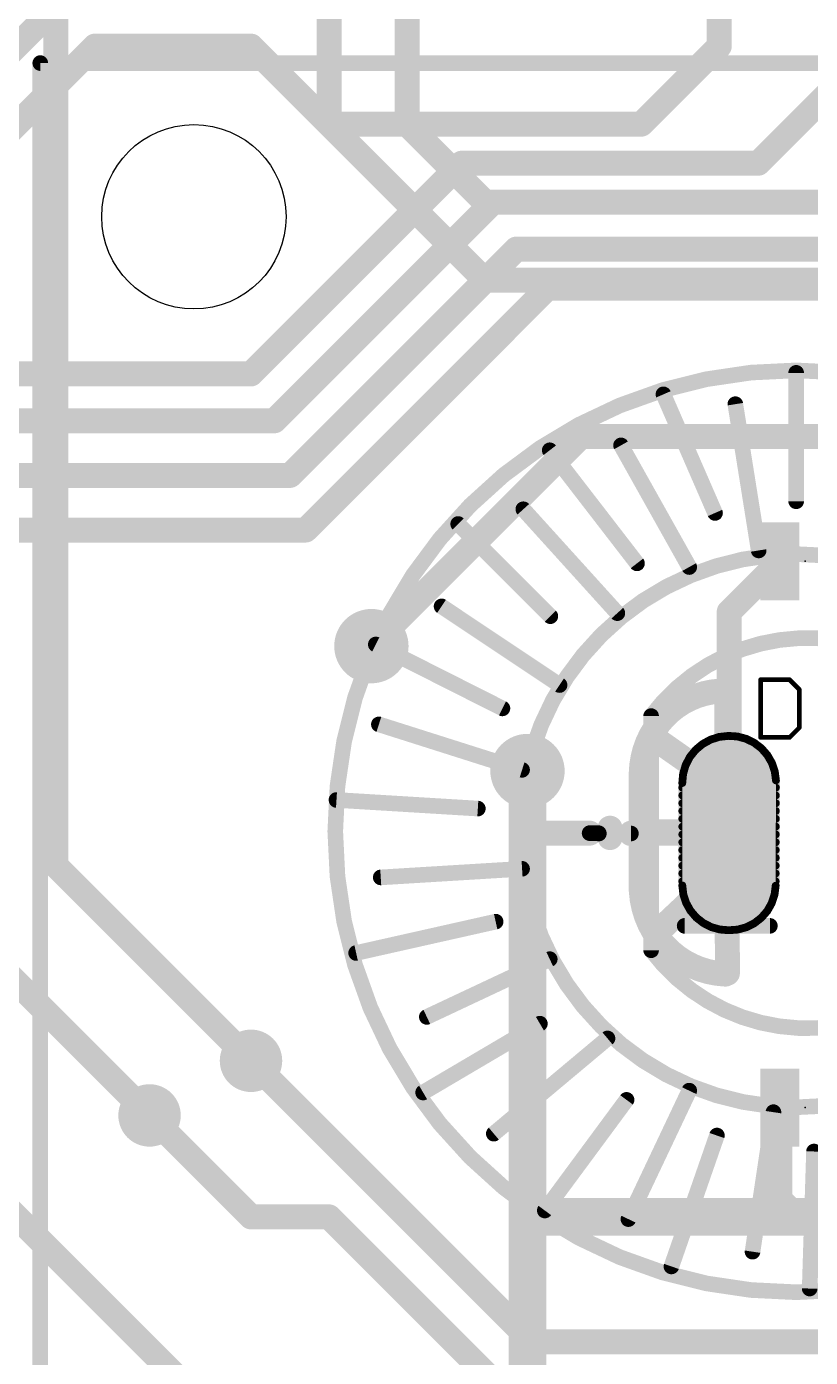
# Model space of a CAD drawing. Extents: x -2.6 to 78.8, y -16.5 to 68.7.
# Drawn here: x 12.86 to 25.61, y 35.81 to 57.47 of the extents above; entities that cross this region are included whole.
import ezdxf

# ---------------------------------------------------------------- set-up
doc = ezdxf.new("R2010")
doc.units = 0
for name, color, linetype in [('1', 12, 'CONTINUOUS'), ('16', 132, 'CONTINUOUS'), ('17', 110, 'CONTINUOUS'), ('18', 110, 'CONTINUOUS'), ('20', 53, 'CONTINUOUS'), ('21', 31, 'CONTINUOUS'), ('22', 40, 'CONTINUOUS'), ('24', 53, 'CONTINUOUS'), ('51', 53, 'CONTINUOUS')]:
    doc.layers.add(name, color=color, linetype=linetype)

# ---------------------------------------------------------------- blocks, each defined once
blk = doc.blocks.new('RECT')
blk.add_solid([(-0.5, -0.5), (0.5, -0.5), (-0.5, 0.5), (0.5, 0.5)])
blk = doc.blocks.new('ROUNDP')
at = {"const_width": 0.5}
blk.add_lwpolyline([(0, -0.25, 1), (0, 0.25, 1), (0, -0.25)], format="xyb", dxfattribs=at)
blk = doc.blocks.new('ROUNDV')
at = {"const_width": 0.5}
blk.add_lwpolyline([(0, -0.25, 1), (0, 0.25, 1), (0, -0.25)], format="xyb", dxfattribs=at)

msp = doc.modelspace()

# ---------------------------------------------------------------- linework, layer by layer
at = {"layer": '1'}
for points, const_width in [([(10.16, 54.61), (14.224, 58.674)], 0.4064), ([(24.13, 57.15), (24.13, 58.674)], 0.4064), ([(10.16, 53.34), (13.97, 57.15)], 0.4064), ([(13.97, 57.15), (16.51, 57.15)], 0.4064), ([(16.51, 57.15), (17.78, 55.88)], 0.4064), ([(22.86, 55.88), (24.13, 57.15)], 0.4064), ([(24.765, 55.245), (26.67, 57.15)], 0.4064), ([(17.78, 55.88), (22.86, 55.88)], 0.4064), ([(16.51, 51.816), (19.939, 55.245)], 0.4064), ([(19.939, 55.245), (24.765, 55.245)], 0.4064), ([(16.891, 51.054), (20.447, 54.61)], 0.4064), ([(20.447, 54.61), (26.67, 54.61)], 0.4064), ([(17.145, 50.165), (20.828, 53.848)], 0.4064), ([(20.828, 53.848), (28.448, 53.848)], 0.4064), ([(17.399, 49.276), (21.336, 53.213)], 0.4064), ([(21.336, 53.213), (31.623, 53.213)], 0.4064), ([(11.43, 51.816), (16.51, 51.816)], 0.4064), ([(25.381, 51.834), (25.381, 49.744)], 0.254), ([(23.221, 51.484), (24.061, 49.554)], 0.254), ([(24.771, 48.944), (24.391, 51.324)], 0.254), ([(11.684, 51.054), (16.891, 51.054)], 0.4064), ([(21.371, 50.574), (22.791, 48.734)], 0.254), ([(23.641, 48.674), (22.531, 50.654)], 0.254), ([(12.065, 50.165), (17.145, 50.165)], 0.4064), ([(22.471, 47.924), (20.941, 49.614)], 0.254), ([(12.446, 49.276), (17.399, 49.276)], 0.4064), ([(19.881, 49.374), (21.381, 47.874)], 0.254), ([(21.531, 46.754), (19.611, 48.034)], 0.254), ([(18.541, 47.414), (20.601, 46.374)], 0.254), ([(20.921, 45.374), (18.591, 46.114)], 0.254), ([(17.901, 44.884), (20.201, 44.744)], 0.254), ([(20.921, 43.764), (18.621, 43.624)], 0.254), ([(18.221, 42.394), (20.491, 42.904)], 0.254), ([(21.371, 42.294), (19.371, 41.354)], 0.254), ([(19.311, 40.124), (21.211, 41.244)], 0.254), ([(22.311, 41.004), (20.461, 39.454)], 0.254), ([(16.51, 40.64), (21.082, 36.068)], 0.4064), ([(23.641, 40.154), (22.651, 38.064)], 0.254), ([(21.291, 38.204), (22.621, 40.004)], 0.254), ([(14.859, 39.751), (16.51, 38.1)], 0.4064), ([(25.011, 39.804), (24.671, 37.534)], 0.254), ([(23.351, 37.294), (24.091, 39.424)], 0.254), ([(25.601, 36.934), (25.671, 39.164)], 0.254), ([(16.51, 38.1), (17.78, 38.1)], 0.4064), ([(17.78, 38.1), (20.828, 35.052)], 0.4064), ([(21.082, 36.068), (31.623, 36.068)], 0.4064)]:
    msp.add_lwpolyline(points, dxfattribs=dict(at, const_width=const_width))
for points, const_width in [([(13.97, 57.2516, 1), (13.97, 57.0484)], 0.2032), ([(14.0418, 57.0782, 1), (13.8982, 57.2218)], 0.2032), ([(16.5818, 57.2218, 1), (16.4382, 57.0782)], 0.2032), ([(16.51, 57.0484, 1), (16.51, 57.2516)], 0.2032), ([(24.0284, 57.15, 1), (24.2316, 57.15)], 0.2032), ([(24.2018, 57.0782, 1), (24.0582, 57.2218)], 0.2032), ([(17.78, 55.9816, 1), (17.78, 55.7784)], 0.2032), ([(22.86, 55.7784, 1), (22.86, 55.9816)], 0.2032), ([(17.7082, 55.8082, 1), (17.8518, 55.9518)], 0.2032), ([(22.7882, 55.9518, 1), (22.9318, 55.8082)], 0.2032), ([(19.939, 55.3466, 1), (19.939, 55.1434)], 0.2032), ([(20.0108, 55.1732, 1), (19.8672, 55.3168)], 0.2032), ([(24.765, 55.1434, 1), (24.765, 55.3466)], 0.2032), ([(24.6932, 55.3168, 1), (24.8368, 55.1732)], 0.2032), ([(20.447, 54.7116, 1), (20.447, 54.5084)], 0.2032), ([(20.5188, 54.5382, 1), (20.3752, 54.6818)], 0.2032), ([(20.828, 53.9496, 1), (20.828, 53.7464)], 0.2032), ([(20.8998, 53.7762, 1), (20.7562, 53.9198)], 0.2032), ([(21.336, 53.3146, 1), (21.336, 53.1114)], 0.2032), ([(21.4078, 53.1412, 1), (21.2642, 53.2848)], 0.2032), ([(16.4382, 51.8878, 1), (16.5818, 51.7442)], 0.2032), ([(16.51, 51.7144, 1), (16.51, 51.9176)], 0.2032), ([(25.381, 36.874, 1), (25.381, 51.874, 1), (25.381, 36.874)], 0.254), ([(25.4445, 51.834, 1), (25.3175, 51.834)], 0.127), ([(23.2792, 51.5093, 1), (23.1628, 51.4587)], 0.127), ([(24.4537, 51.334, 1), (24.3283, 51.314)], 0.127), ([(16.8192, 51.1258, 1), (16.9628, 50.9822)], 0.2032), ([(16.891, 50.9524, 1), (16.891, 51.1556)], 0.2032), ([(21.4213, 50.6128, 1), (21.3207, 50.5352)], 0.127), ([(22.5864, 50.6851, 1), (22.4756, 50.6229)], 0.127), ([(17.0732, 50.2368, 1), (17.2168, 50.0932)], 0.2032), ([(17.145, 50.0634, 1), (17.145, 50.2666)], 0.2032), ([(25.3175, 49.744, 1), (25.4445, 49.744)], 0.127), ([(20.9881, 49.6566, 1), (20.8939, 49.5714)], 0.127), ([(24.0028, 49.5287, 1), (24.1192, 49.5793)], 0.127), ([(17.3272, 49.3478, 1), (17.4708, 49.2042)], 0.2032), ([(17.399, 49.1744, 1), (17.399, 49.3776)], 0.2032), ([(19.9259, 49.4189, 1), (19.8361, 49.3291)], 0.127), ([(25.391, 39.884, 1), (25.391, 48.884, 1), (25.391, 39.884)], 0.254), ([(24.7083, 48.934, 1), (24.8337, 48.954)], 0.127), ([(22.7407, 48.6952, 1), (22.8413, 48.7728)], 0.127), ([(23.5856, 48.6429, 1), (23.6964, 48.7051)], 0.127), ([(19.6462, 48.0868, 1), (19.5758, 47.9812)], 0.127), ([(21.3361, 47.8291, 1), (21.4259, 47.9189)], 0.127), ([(22.4239, 47.8814, 1), (22.5181, 47.9666)], 0.127), ([(18.5696, 47.4707, 1), (18.5124, 47.3573)], 0.127), ([(21.4958, 46.7012, 1), (21.5662, 46.8068)], 0.127), ([(20.5724, 46.3173, 1), (20.6296, 46.4307)], 0.127), ([(18.6102, 46.1745, 1), (18.5718, 46.0535)], 0.127), ([(20.9018, 45.3135, 1), (20.9402, 45.4345)], 0.127), ([(17.9049, 44.9474, 1), (17.8971, 44.8206)], 0.127), ([(20.1971, 44.6806, 1), (20.2049, 44.8074)], 0.127), ([(18.6171, 43.6874, 1), (18.6249, 43.5606)], 0.127), ([(20.9249, 43.7006, 1), (20.9171, 43.8274)], 0.127), ([(20.5049, 42.842, 1), (20.4771, 42.966)], 0.127), ([(18.2071, 42.456, 1), (18.2349, 42.332)], 0.127), ([(21.398, 42.2365, 1), (21.344, 42.3515)], 0.127), ([(19.344, 41.4115, 1), (19.398, 41.2965)], 0.127), ([(21.2432, 41.1893, 1), (21.1788, 41.2987)], 0.127), ([(22.3518, 40.9553, 1), (22.2702, 41.0527)], 0.127), ([(16.5818, 40.7118, 1), (16.4382, 40.5682)], 0.2032), ([(23.6984, 40.1268, 1), (23.5836, 40.1812)], 0.127), ([(19.2788, 40.1787, 1), (19.3432, 40.0693)], 0.127), ([(22.6721, 39.9663, 1), (22.5699, 40.0417)], 0.127), ([(14.9308, 39.8228, 1), (14.7872, 39.6792)], 0.2032), ([(25.0738, 39.7946, 1), (24.9482, 39.8134)], 0.127), ([(20.4202, 39.5027, 1), (20.5018, 39.4053)], 0.127), ([(24.151, 39.4032, 1), (24.031, 39.4448)], 0.127), ([(25.7345, 39.162, 1), (25.6075, 39.166)], 0.127), ([(16.51, 38.2016, 1), (16.51, 37.9984)], 0.2032), ([(16.4382, 38.0282, 1), (16.5818, 38.1718)], 0.2032), ([(17.8518, 38.1718, 1), (17.7082, 38.0282)], 0.2032), ([(17.78, 37.9984, 1), (17.78, 38.2016)], 0.2032), ([(21.2399, 38.2417, 1), (21.3421, 38.1663)], 0.127), ([(22.5936, 38.0912, 1), (22.7084, 38.0368)], 0.127), ([(24.6082, 37.5434, 1), (24.7338, 37.5246)], 0.127), ([(23.291, 37.3148, 1), (23.411, 37.2732)], 0.127), ([(25.5375, 36.936, 1), (25.6645, 36.932)], 0.127), ([(21.082, 36.1696, 1), (21.082, 35.9664)], 0.2032), ([(21.0102, 35.9962, 1), (21.1538, 36.1398)], 0.2032)]:
    msp.add_lwpolyline(points, format="xyb", dxfattribs=dict(at, const_width=const_width))
at = {"layer": '16'}
for points, const_width in [([(17.78, 55.88), (17.78, 60.96)], 0.4064), ([(19.05, 55.88), (19.05, 59.69)], 0.4064), ([(13.335, 43.815), (13.335, 57.785)], 0.4064), ([(20.32, 53.34), (17.78, 55.88)], 0.4064), ([(20.32, 54.61), (19.05, 55.88)], 0.4064), ([(20.32, 54.61), (36.068, 54.61)], 0.4064), ([(20.32, 53.34), (35.56, 53.34)], 0.4064), ([(18.469, 47.387), (21.882, 50.8)], 0.4064), ([(21.882, 50.8), (35.433, 50.8)], 0.4064), ([(24.291, 47.9439), (25.1151, 48.768)], 0.4064), ([(24.291, 44.344), (24.291, 47.9439)], 0.4064), ([(24.262, 42.0657), (24.2493, 46.6606)], 0.4064), ([(23.6321, 45.4972), (23.0911, 45.8757)], 0.4064), ([(23.9879, 45.8654), (23.8576, 45.7938)], 0.127), ([(23.9544, 45.847), (24.6315, 45.847)], 0.127), ([(24.1297, 45.9102), (23.9879, 45.8654)], 0.127), ([(24.2774, 45.9265), (24.1297, 45.9102)], 0.127), ([(24.4241, 45.9171), (24.2774, 45.9265)], 0.127), ([(24.5661, 45.8792), (24.4241, 45.9171)], 0.127), ([(24.6979, 45.8143), (24.5661, 45.8792)], 0.127), ([(23.7439, 45.6982), (23.6509, 45.5822)], 0.127), ([(23.8576, 45.7938), (23.7439, 45.6982)], 0.127), ([(23.7698, 45.72), (24.819, 45.72)], 0.127), ([(24.8146, 45.725), (24.6979, 45.8143)], 0.127), ([(24.9117, 45.6146), (24.8146, 45.725)], 0.127), ([(21.009, 44.45), (21.009, 45.355)], 0.6096), ([(22.86, 43.549), (22.86, 45.3221)], 0.4064), ([(23.5823, 45.4503), (23.5409, 45.3076)], 0.127), ([(23.6509, 45.5822), (23.5823, 45.4503)], 0.127), ([(23.5905, 45.466), (24.9926, 45.466)], 0.127), ([(23.6595, 45.593), (24.9242, 45.593)], 0.127), ([(24.9853, 45.4874), (24.9117, 45.6146)], 0.127), ([(25.0327, 45.3483), (24.9853, 45.4874)], 0.127), ([(23.5409, 45.3076), (23.528, 45.1595)], 0.127), ([(23.5326, 45.212), (25.0508, 45.212)], 0.127), ([(23.55, 45.339), (25.0339, 45.339)], 0.127), ([(25.052, 45.2026), (25.0327, 45.3483)], 0.127), ([(25.0471, 43.4881), (25.052, 45.2026)], 0.127), ([(23.528, 45.1595), (23.528, 43.4932)], 0.127), ([(23.528, 45.085), (25.0517, 45.085)], 0.127), ([(23.528, 44.958), (25.0513, 44.958)], 0.127), ([(23.528, 44.831), (25.0509, 44.831)], 0.127), ([(21.009, 38.1), (21.009, 44.45)], 0.6096), ([(21.009, 44.45), (21.009, 44.344)], 0.4064), ([(23.528, 44.704), (25.0506, 44.704)], 0.127), ([(23.528, 44.577), (25.0502, 44.577)], 0.127), ([(21.009, 44.344), (22.02, 44.344)], 0.4064), ([(22.02, 44.344), (22.1644, 44.344)], 0.254), ([(22.1702, 44.3382), (22.6924, 44.3382)], 0.254), ([(22.6982, 44.344), (24.291, 44.344)], 0.4064), ([(23.6448, 44.3669), (22.9158, 44.3669)], 0.4064), ([(23.528, 44.45), (25.0498, 44.45)], 0.127), ([(24.291, 44.344), (24.024, 44.344)], 0.4064), ([(23.528, 44.323), (25.0495, 44.323)], 0.127), ([(23.528, 44.196), (25.0491, 44.196)], 0.127), ([(16.51, 40.64), (13.335, 43.815)], 0.4064), ([(23.528, 44.069), (25.0488, 44.069)], 0.127), ([(23.528, 43.942), (25.0484, 43.942)], 0.127), ([(23.528, 43.815), (25.048, 43.815)], 0.127), ([(23.528, 43.688), (25.0477, 43.688)], 0.127), ([(23.528, 43.561), (25.0473, 43.561)], 0.127), ([(23.528, 43.4932), (23.545, 43.3485)], 0.127), ([(25.0291, 43.3435), (25.0471, 43.4881)], 0.127), ([(23.6448, 43.2239), (23.1063, 42.7159)], 0.4064), ([(23.5349, 43.434), (25.0404, 43.434)], 0.127), ([(23.545, 43.3485), (23.5899, 43.2099)], 0.127), ([(23.5584, 43.307), (25.017, 43.307)], 0.127), ([(24.9832, 43.2052), (25.0291, 43.3435)], 0.127), ([(23.5899, 43.2099), (23.6609, 43.0827)], 0.127), ([(23.6066, 43.18), (24.9689, 43.18)], 0.127), ([(23.6609, 43.0827), (23.7555, 42.9719)], 0.127), ([(23.6863, 43.053), (24.8892, 43.053)], 0.127), ([(24.816, 42.9683), (24.9113, 43.0785)], 0.127), ([(24.9113, 43.0785), (24.9832, 43.2052)], 0.127), ([(23.7555, 42.9719), (23.8698, 42.8816)], 0.127), ([(23.8135, 42.926), (24.7616, 42.926)], 0.127), ([(23.8698, 42.8816), (23.9996, 42.8153)], 0.127), ([(23.9996, 42.8153), (24.1398, 42.7757)], 0.127), ([(24.4303, 42.7748), (24.5708, 42.8134)], 0.127), ([(24.5708, 42.8134), (24.701, 42.8788)], 0.127), ([(24.701, 42.8788), (24.816, 42.9683)], 0.127), ([(24.0574, 42.799), (24.5183, 42.799)], 0.127), ([(24.1398, 42.7757), (24.285, 42.7642)], 0.127), ([(24.285, 42.7642), (24.4303, 42.7748)], 0.127), ([(14.859, 39.751), (12.319, 42.291)], 0.4064), ([(25.1151, 38.3849), (25.1151, 39.878)], 0.4064), ([(16.51, 34.29), (11.43, 39.37)], 0.4064), ([(25.4, 38.1), (25.1151, 38.3849)], 0.4064), ([(21.009, 34.29), (21.009, 38.1)], 0.6096), ([(21.009, 38.1), (25.4, 38.1)], 0.6096), ([(25.4, 38.1), (46.163, 38.1)], 0.6096)]:
    msp.add_lwpolyline(points, dxfattribs=dict(at, const_width=const_width))
for points, const_width in [([(17.8518, 55.9518, 1), (17.7082, 55.8082)], 0.2032), ([(19.1218, 55.9518, 1), (18.9782, 55.8082)], 0.2032), ([(17.6784, 55.88, 1), (17.8816, 55.88)], 0.2032), ([(18.9484, 55.88, 1), (19.1516, 55.88)], 0.2032), ([(20.32, 54.7116, 1), (20.32, 54.5084)], 0.2032), ([(20.2482, 54.5382, 1), (20.3918, 54.6818)], 0.2032), ([(20.32, 53.4416, 1), (20.32, 53.2384)], 0.2032), ([(20.2482, 53.2682, 1), (20.3918, 53.4118)], 0.2032), ([(21.882, 50.9016, 1), (21.882, 50.6984)], 0.2032), ([(21.9538, 50.7282, 1), (21.8102, 50.8718)], 0.2032), ([(25.1869, 48.6962, 1), (25.0433, 48.8398)], 0.2032), ([(24.3926, 47.9439, 1), (24.1894, 47.9439)], 0.2032), ([(24.2192, 48.0157, 1), (24.3628, 47.8721)], 0.2032), ([(18.3972, 47.4588, 1), (18.5408, 47.3152)], 0.2032), ([(24.257, 46.6579, 0.4146), (22.86, 45.3221)], 0.4064), ([(24.3509, 46.6609, 1), (24.1477, 46.6603)], 0.2032), ([(24.2547, 46.5563, 1), (24.2593, 46.7595)], 0.2032), ([(23.1493, 45.9589, 1), (23.0329, 45.7925)], 0.2032), ([(23.9544, 45.8788, 1), (23.9544, 45.8152)], 0.0635), ([(23.9784, 45.8957, 1), (23.9975, 45.8351)], 0.0635), ([(24.0032, 45.8376, 1), (23.9726, 45.8932)], 0.0635), ([(24.1262, 45.9418, 1), (24.1331, 45.8787)], 0.0635), ([(24.1392, 45.8799, 1), (24.1201, 45.9405)], 0.0635), ([(24.2794, 45.9582, 1), (24.2754, 45.8948)], 0.0635), ([(24.2809, 45.8949, 1), (24.2739, 45.9581)], 0.0635), ([(24.4322, 45.9477, 1), (24.4159, 45.8864)], 0.0635), ([(24.422, 45.8854, 1), (24.4261, 45.9487)], 0.0635), ([(24.5801, 45.9077, 1), (24.5521, 45.8507)], 0.0635), ([(24.5579, 45.8485, 1), (24.5742, 45.9099)], 0.0635), ([(24.6315, 45.8152, 1), (24.6315, 45.8788)], 0.0635), ([(23.7234, 45.7225, 1), (23.7643, 45.6739)], 0.0635), ([(23.7686, 45.6784, 1), (23.7191, 45.7181)], 0.0635), ([(23.7698, 45.7518, 1), (23.7698, 45.6882)], 0.0635), ([(23.8424, 45.8217, 1), (23.8729, 45.766)], 0.0635), ([(23.8781, 45.7695, 1), (23.8372, 45.8181)], 0.0635), ([(24.7172, 45.8395, 1), (24.6786, 45.7891)], 0.0635), ([(24.6839, 45.7858, 1), (24.712, 45.8428)], 0.0635), ([(24.8385, 45.746, 1), (24.7908, 45.704)], 0.0635), ([(24.7953, 45.6998, 1), (24.8339, 45.7502)], 0.0635), ([(24.819, 45.6882, 1), (24.819, 45.7518)], 0.0635), ([(21.1614, 45.355, 1), (20.8566, 45.355)], 0.3048), ([(22.9616, 45.3221, 1), (22.7584, 45.3221)], 0.2032), ([(23.5739, 45.414, 1), (23.6903, 45.5804)], 0.2032), ([(23.5542, 45.465, 1), (23.6105, 45.4357)], 0.0635), ([(23.6128, 45.4415, 1), (23.5519, 45.4592)], 0.0635), ([(23.5905, 45.4978, 1), (23.5905, 45.4342)], 0.0635), ([(23.6261, 45.6021, 1), (23.6757, 45.5624)], 0.0635), ([(23.6791, 45.5676, 1), (23.6227, 45.5969)], 0.0635), ([(23.6595, 45.6248, 1), (23.6595, 45.5613)], 0.0635), ([(24.9391, 45.6305, 1), (24.8842, 45.5987)], 0.0635), ([(24.8878, 45.5936, 1), (24.9355, 45.6356)], 0.0635), ([(24.9242, 45.5613, 1), (24.9242, 45.6248)], 0.0635), ([(25.0153, 45.4976, 1), (24.9552, 45.4772)], 0.0635), ([(24.9578, 45.4715, 1), (25.0128, 45.5033)], 0.0635), ([(24.9926, 45.4342, 1), (24.9926, 45.4978)], 0.0635), ([(22.7584, 45.3243, 1), (22.9616, 45.3199)], 0.2032), ([(23.5326, 45.2438, 1), (23.5326, 45.1803)], 0.0635), ([(23.5104, 45.3165, 1), (23.5713, 45.2987)], 0.0635), ([(23.5725, 45.3048, 1), (23.5092, 45.3103)], 0.0635), ([(23.55, 45.3708, 1), (23.55, 45.3072)], 0.0635), ([(25.0641, 45.3525, 1), (25.0012, 45.3441)], 0.0635), ([(25.0026, 45.3381, 1), (25.0627, 45.3585)], 0.0635), ([(25.0837, 45.2025, 1), (25.0203, 45.2027)], 0.0635), ([(25.0339, 45.3072, 1), (25.0339, 45.3708)], 0.0635), ([(25.0508, 45.1803, 1), (25.0508, 45.2438)], 0.0635), ([(23.528, 45.1168, 1), (23.528, 45.0532)], 0.0635), ([(23.4964, 45.1622, 1), (23.5596, 45.1568)], 0.0635), ([(23.5598, 45.1595, 1), (23.4963, 45.1595)], 0.0635), ([(25.0205, 45.1984, 1), (25.0835, 45.2068)], 0.0635), ([(25.0517, 45.0532, 1), (25.0517, 45.1168)], 0.0635), ([(23.528, 44.9898, 1), (23.528, 44.9263)], 0.0635), ([(23.528, 44.8628, 1), (23.528, 44.7993)], 0.0635), ([(25.0509, 44.7993, 1), (25.0509, 44.8628)], 0.0635), ([(25.0513, 44.9263, 1), (25.0513, 44.9898)], 0.0635), ([(21.1614, 44.45, 1), (20.8566, 44.45)], 0.3048), ([(21.1106, 44.45, 1), (20.9074, 44.45)], 0.2032), ([(23.528, 44.7358, 1), (23.528, 44.6722)], 0.0635), ([(23.528, 44.6088, 1), (23.528, 44.5453)], 0.0635), ([(25.0502, 44.5453, 1), (25.0502, 44.6088)], 0.0635), ([(25.0506, 44.6722, 1), (25.0506, 44.7358)], 0.0635), ([(20.8566, 44.45, 1), (21.1614, 44.45)], 0.3048), ([(21.009, 44.4456, 1), (21.009, 44.2424)], 0.2032), ([(20.9074, 44.344, 1), (21.1106, 44.344)], 0.2032), ([(22.02, 44.4075, 1), (22.02, 44.2805)], 0.127), ([(22.02, 44.2424, 1), (22.02, 44.4456)], 0.2032), ([(22.1702, 44.3382, 0.4142), (22.1644, 44.344)], 0.254), ([(22.1644, 44.4075, 1), (22.1644, 44.2805)], 0.127), ([(22.1702, 44.4017, 1), (22.1702, 44.2747)], 0.127), ([(22.1067, 44.3382, 1), (22.2337, 44.3382)], 0.127), ([(22.1644, 44.2805, 1), (22.1644, 44.4075)], 0.127), ([(22.6982, 44.344, 0.4142), (22.6924, 44.3382)], 0.4064), ([(22.5908, 44.3382, 1), (22.794, 44.3382)], 0.2032), ([(22.6982, 44.4456, 1), (22.6982, 44.2424)], 0.2032), ([(22.6982, 44.2424, 1), (22.6982, 44.4456)], 0.2032), ([(22.6924, 44.2747, 1), (22.6924, 44.4017)], 0.127), ([(22.9158, 44.4685, 1), (22.9158, 44.2653)], 0.2032), ([(23.528, 44.4818, 1), (23.528, 44.4183)], 0.0635), ([(23.6448, 44.2653, 1), (23.6448, 44.4685)], 0.2032), ([(24.024, 44.4456, 1), (24.024, 44.2424)], 0.2032), ([(24.1894, 44.344, 1), (24.3926, 44.344)], 0.2032), ([(24.291, 44.2424, 1), (24.291, 44.4456)], 0.2032), ([(24.291, 44.2424, 1), (24.291, 44.4456)], 0.2032), ([(25.0498, 44.4183, 1), (25.0498, 44.4818)], 0.0635), ([(23.528, 44.3548, 1), (23.528, 44.2912)], 0.0635), ([(23.528, 44.2278, 1), (23.528, 44.1643)], 0.0635), ([(25.0491, 44.1643, 1), (25.0491, 44.2278)], 0.0635), ([(25.0495, 44.2912, 1), (25.0495, 44.3548)], 0.0635), ([(13.4068, 43.8868, 1), (13.2632, 43.7432)], 0.2032), ([(23.528, 44.1008, 1), (23.528, 44.0373)], 0.0635), ([(23.528, 43.9738, 1), (23.528, 43.9102)], 0.0635), ([(25.0484, 43.9102, 1), (25.0484, 43.9738)], 0.0635), ([(25.0488, 44.0373, 1), (25.0488, 44.1008)], 0.0635), ([(13.2334, 43.815, 1), (13.4366, 43.815)], 0.2032), ([(22.86, 43.549, 0.4142), (24.229, 42.0505)], 0.4064), ([(22.9615, 43.5444, 1), (22.7585, 43.5536)], 0.2032), ([(23.528, 43.8468, 1), (23.528, 43.7833)], 0.0635), ([(23.528, 43.7198, 1), (23.528, 43.6563)], 0.0635), ([(25.0477, 43.6563, 1), (25.0477, 43.7198)], 0.0635), ([(25.048, 43.7833, 1), (25.048, 43.8468)], 0.0635), ([(22.7584, 43.549, 1), (22.9616, 43.549)], 0.2032), ([(23.528, 43.5928, 1), (23.528, 43.5292)], 0.0635), ([(23.5595, 43.4969, 1), (23.4965, 43.4895)], 0.0635), ([(23.4963, 43.4932, 1), (23.5598, 43.4932)], 0.0635), ([(25.0786, 43.4842, 1), (25.0156, 43.492)], 0.0635), ([(25.0473, 43.5292, 1), (25.0473, 43.5928)], 0.0635), ([(23.5349, 43.4658, 1), (23.5349, 43.4023)], 0.0635), ([(23.7145, 43.15, 1), (23.5751, 43.2978)], 0.2032), ([(23.5752, 43.3583, 1), (23.5148, 43.3387)], 0.0635), ([(23.5134, 43.3448, 1), (23.5765, 43.3522)], 0.0635), ([(23.5584, 43.3388, 1), (23.5584, 43.2752)], 0.0635), ([(24.9976, 43.3474, 1), (25.0606, 43.3396)], 0.0635), ([(25.0592, 43.3335, 1), (24.999, 43.3535)], 0.0635), ([(25.0154, 43.4882, 1), (25.0788, 43.488)], 0.0635), ([(25.017, 43.2752, 1), (25.017, 43.3388)], 0.0635), ([(25.0404, 43.4023, 1), (25.0404, 43.4658)], 0.0635), ([(23.6176, 43.2254, 1), (23.5621, 43.1944)], 0.0635), ([(23.5597, 43.2001, 1), (23.6201, 43.2197)], 0.0635), ([(23.6066, 43.2118, 1), (23.6066, 43.1482)], 0.0635), ([(23.6851, 43.1033, 1), (23.6368, 43.0621)], 0.0635), ([(23.6332, 43.0672, 1), (23.6887, 43.0982)], 0.0635), ([(23.6863, 43.0848, 1), (23.6863, 43.0213)], 0.0635), ([(24.8837, 43.0942, 1), (24.9389, 43.0628)], 0.0635), ([(24.9353, 43.0578, 1), (24.8873, 43.0993)], 0.0635), ([(24.8892, 43.0213, 1), (24.8892, 43.0848)], 0.0635), ([(24.9531, 43.2152, 1), (25.0134, 43.1952)], 0.0635), ([(25.0108, 43.1895, 1), (24.9556, 43.2209)], 0.0635), ([(24.9689, 43.1482, 1), (24.9689, 43.2118)], 0.0635), ([(23.0366, 42.7898, 1), (23.176, 42.642)], 0.2032), ([(23.7751, 42.9968, 1), (23.7358, 42.9469)], 0.0635), ([(23.7313, 42.9513, 1), (23.7796, 42.9925)], 0.0635), ([(23.8135, 42.9578, 1), (23.8135, 42.8942)], 0.0635), ([(23.8842, 42.9099, 1), (23.8554, 42.8533)], 0.0635), ([(23.8501, 42.8567, 1), (23.8895, 42.9065)], 0.0635), ([(24.0082, 42.8459, 1), (23.9909, 42.7848)], 0.0635), ([(23.9851, 42.7871, 1), (24.014, 42.8436)], 0.0635), ([(24.5792, 42.7828, 1), (24.5624, 42.8441)], 0.0635), ([(24.6815, 42.9039, 1), (24.7205, 42.8538)], 0.0635), ([(24.7152, 42.8504, 1), (24.6868, 42.9072)], 0.0635), ([(24.7616, 42.8942, 1), (24.7616, 42.9578)], 0.0635), ([(24.792, 42.9891, 1), (24.84, 42.9475)], 0.0635), ([(24.8355, 42.9433, 1), (24.7965, 42.9934)], 0.0635), ([(24.0574, 42.8308, 1), (24.0574, 42.7672)], 0.0635), ([(24.1423, 42.8074, 1), (24.1373, 42.7441)], 0.0635), ([(24.1311, 42.7452, 1), (24.1484, 42.8063)], 0.0635), ([(24.2827, 42.7959, 1), (24.2873, 42.7325)], 0.0635), ([(24.2825, 42.7325, 1), (24.2875, 42.7959)], 0.0635), ([(24.4219, 42.8054, 1), (24.4388, 42.7441)], 0.0635), ([(24.4326, 42.7431, 1), (24.428, 42.8064)], 0.0635), ([(24.5183, 42.7672, 1), (24.5183, 42.8308)], 0.0635), ([(24.5565, 42.8418, 1), (24.585, 42.7851)], 0.0635), ([(24.2244, 41.949, 1), (24.2336, 42.152)], 0.2032), ([(24.1604, 42.0654, 1), (24.3636, 42.066)], 0.2032), ([(16.4382, 40.5682, 1), (16.5818, 40.7118)], 0.2032), ([(25.2167, 39.878, 1), (25.0135, 39.878)], 0.2032), ([(14.7872, 39.6792, 1), (14.9308, 39.8228)], 0.2032), ([(25.1869, 38.4567, 1), (25.0433, 38.3131)], 0.2032), ([(21.1614, 38.1, 1), (20.8566, 38.1)], 0.3048), ([(21.009, 38.2524, 1), (21.009, 37.9476)], 0.3048), ([(25.0135, 38.3849, 1), (25.2167, 38.3849)], 0.2032), ([(25.4, 38.2524, 1), (25.4, 37.9476)], 0.3048), ([(25.4, 37.9476, 1), (25.4, 38.2524)], 0.3048), ([(20.8566, 38.1, 1), (21.1614, 38.1)], 0.3048), ([(25.3282, 38.0282, 1), (25.4718, 38.1718)], 0.2032)]:
    msp.add_lwpolyline(points, format="xyb", dxfattribs=dict(at, const_width=const_width))
at = {"layer": '20'}
msp.add_circle((15.581, 54.374), 1.5, dxfattribs=at)
at = {"layer": '21', "const_width": 0.254}
for points in [[(13.081, 6.874), (13.081, 56.874)], [(13.081, 56.874), (63.081, 56.874)], [(23.021, 46.249), (23.021, 42.439)], [(23.5661, 42.8354), (24.953, 42.8354)]]:
    msp.add_lwpolyline(points, dxfattribs=at)
at = {"layer": '21'}
for points, const_width in [([(13.1445, 56.874, 1), (13.0175, 56.874)], 0.127), ([(13.081, 56.9375, 1), (13.081, 56.8105)], 0.127), ([(23.021, 42.439, 3), (23.021, 46.249)], 0.254), ([(23.0845, 46.249, 1), (22.9575, 46.249)], 0.127), ([(23.5661, 42.8989, 1), (23.5661, 42.7719)], 0.127), ([(24.953, 42.7719, 1), (24.953, 42.8989)], 0.127), ([(22.9575, 42.439, 1), (23.0845, 42.439)], 0.127)]:
    msp.add_lwpolyline(points, format="xyb", dxfattribs=dict(at, const_width=const_width))
at = {"layer": '22', "const_width": 0.4064}
msp.add_lwpolyline([(22.352, 44.4246), (22.352, 44.2722)], dxfattribs=at)
at = {"layer": '22', "const_width": 0.2032}
for points in [[(22.4536, 44.4246, 1), (22.2504, 44.4246)], [(22.2504, 44.2722, 1), (22.4536, 44.2722)]]:
    msp.add_lwpolyline(points, format="xyb", dxfattribs=at)
at = {"layer": '24'}
for p in [(25.527, 48.768), (25.527, 39.878)]:
    msp.add_point(p, dxfattribs=at)
at = {"layer": '51', "const_width": 0.0762}
for points in [[(24.8031, 46.8417), (24.8031, 45.9011)], [(25.2734, 46.8417), (24.8031, 46.8417)], [(25.4302, 46.6849), (25.2734, 46.8417)], [(25.4302, 46.0579), (25.4302, 46.6849)], [(24.8031, 45.9011), (25.2734, 45.9011)], [(25.2734, 45.9011), (25.4302, 46.0579)]]:
    msp.add_lwpolyline(points, dxfattribs=at)
at = {"layer": '51', "const_width": 0.0381}
for points in [[(24.8222, 46.8417, 1), (24.7841, 46.8417)], [(24.8031, 46.8608, 1), (24.8031, 46.8227)], [(25.2869, 46.8552, 1), (25.2599, 46.8282)], [(25.2734, 46.8227, 1), (25.2734, 46.8608)], [(25.4492, 46.6849, 1), (25.4111, 46.6849)], [(25.4167, 46.6715, 1), (25.4436, 46.6984)], [(24.8031, 45.9201, 1), (24.8031, 45.882)], [(24.7841, 45.9011, 1), (24.8222, 45.9011)], [(25.2599, 45.9146, 1), (25.2869, 45.8876)], [(25.2734, 45.882, 1), (25.2734, 45.9201)], [(25.4111, 46.0579, 1), (25.4492, 46.0579)], [(25.4436, 46.0444, 1), (25.4167, 46.0713)]]:
    msp.add_lwpolyline(points, format="xyb", dxfattribs=at)

# ---------------------------------------------------------------- block references
at = {"layer": '16', "xscale": 0.635, "yscale": 1.27, "rotation": 180}
msp.add_blockref('RECT', (25.1151, 48.768), dxfattribs=at)
at = {"layer": '16', "xscale": 0.635, "yscale": 1.27}
msp.add_blockref('RECT', (25.1151, 39.878), dxfattribs=at)
at = {"layer": '17', "xscale": 1.2096, "yscale": 1.2096}
for p in [(18.469, 47.387), (18.469, 47.387), (21.009, 45.355), (21.009, 45.355)]:
    msp.add_blockref('ROUNDP', p, dxfattribs=at)
at = {"layer": '17', "xscale": 1.4986, "yscale": 1.4986, "rotation": 90}
msp.add_blockref('ROUNDP', (24.291, 44.344), dxfattribs=at)
msp.add_blockref('ROUNDP', (24.291, 44.344), dxfattribs=at)
at = {"layer": '18', "xscale": 1.016, "yscale": 1.016}
for p in [(16.51, 40.64), (16.51, 40.64), (14.859, 39.751), (14.859, 39.751)]:
    msp.add_blockref('ROUNDV', p, dxfattribs=at)

doc.saveas('drawing.dxf')
